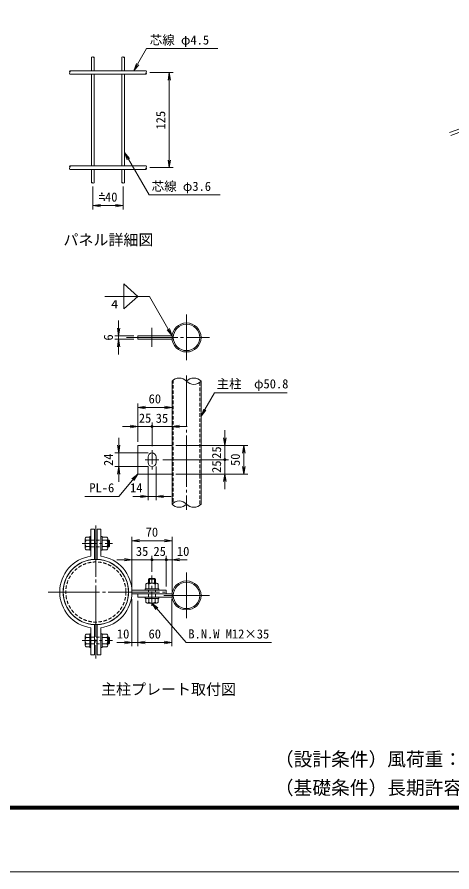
# Model space of a CAD drawing. Units: millimetres, scale not verified. Extents: x -6299 to 6301, y -4455 to 4455.
# Drawn here: x -1829 to 455, y -4455 to 36 of the extents above; entities that cross this region are included whole.
import ezdxf
from ezdxf.enums import TextEntityAlignment as Align

# ---------------------------------------------------------------- set-up
doc = ezdxf.new("R2010")
doc.units = ezdxf.units.MM
doc.header["$LTSCALE"] = 15
for name, pattern in [('CHAIN1', [8, 5, -1, 1, -1]), ('DASHED1', [1.8, 1.2, -0.6]), ('LONG_CHAIN', [21, 18, -1, 1, -1])]:
    doc.linetypes.add(name, pattern=pattern)
for name, color, linetype, lineweight in [('0-0_D-STR-TXT', 7, 'Continuous', 9), ('0-1_D-TTL', 7, 'Continuous', 9), ('0-2_D-TTL-TXT', 7, 'Continuous', 9), ('0-3_D-STR2', 7, 'Continuous', 9), ('0-4_D-STR-DIM', 7, 'Continuous', 9), ('0-5_0', 7, 'Continuous', 9), ('0-7_D-BMK', 2, 'LONG_CHAIN', 9), ('0-8_D-STR3', 3, 'Continuous', 9), ('0-9_GR', 7, 'Continuous', 9), ('0-A_CENTER', 2, 'CHAIN1', 9), ('0-C_2', 7, 'Continuous', 9), ('0-D_1', 7, 'Continuous', 9)]:
    doc.layers.add(name, color=color, linetype=linetype, lineweight=lineweight)
doc.styles.add('ＭＳ ゴシック', font='')
doc.styles.get('ＭＳ ゴシック').set_extended_font_data('MS Gothic')

# ---------------------------------------------------------------- blocks, each defined once
blk = doc.blocks.new('_Open')
at = {"layer": '0-5_0'}
blk.add_line((-15, 2.5), (0, 0), dxfattribs=at)
blk.add_lwpolyline([(-15, -2.5), (0, 0), (-15, 0)], dxfattribs=at)
blk = doc.blocks.new('_DotSmall')
at = {"layer": '0-5_0'}
for p, q in [((1.119, 1.5), (-1.119, 1.5)), ((1.834, -0.371), (-1.834, -0.371))]:
    blk.add_line(p, q, dxfattribs=at)
for points in [[(1.875, 0), (1.86, 0.235), (1.816, 0.466), (1.743, 0.69), (1.643, 0.903), (1.517, 1.102), (1.367, 1.284), (1.195, 1.445), (1.005, 1.583), (0.798, 1.697), (0.579, 1.783), (0.351, 1.842), (0.118, 1.871), (-0.118, 1.871), (-0.351, 1.842), (-0.579, 1.783), (-0.798, 1.697), (-1.005, 1.583), (-1.195, 1.445), (-1.367, 1.284), (-1.517, 1.102), (-1.643, 0.903), (-1.743, 0.69), (-1.816, 0.466), (-1.86, 0.235), (-1.875, 0), (0, 0)], [(-1.875, 0), (-1.86, -0.235), (-1.816, -0.466), (-1.743, -0.69), (-1.643, -0.903), (-1.517, -1.102), (-1.367, -1.284), (-1.195, -1.445), (-1.005, -1.583), (-0.798, -1.697), (-0.579, -1.783), (-0.351, -1.842), (-0.118, -1.871), (0.118, -1.871), (0.351, -1.842), (0.579, -1.783), (0.798, -1.697), (1.005, -1.583), (1.195, -1.445), (1.367, -1.284), (1.517, -1.102), (1.643, -0.903), (1.743, -0.69), (1.816, -0.466), (1.86, -0.235), (1.875, 0), (0, 0)]]:
    blk.add_lwpolyline(points, close=True, dxfattribs=at)

msp = doc.modelspace()

# ---------------------------------------------------------------- linework, layer by layer
at = {"layer": '0-0_D-STR-TXT'}
for points in [[(-774.75, -129.03), (-1149.06, -129.03), (-1215.33, -243.82)], [(-762.05, -897.86), (-1136.36, -897.86), (-1263.77, -677.18)], [(-1368.82, -1430.88), (-1134.65, -1430.88), (-1016.04, -1636.31)], [(-411.46, -1937.47), (-791.88, -1937.47), (-862.18, -2059.23)], [(-1474.07, -2482), (-1295.52, -2482), (-1196.87, -2366.03)], [(-493.31, -3249.86), (-940.98, -3249.86), (-1119.67, -3043.83)]]:
    msp.add_lwpolyline(points, dxfattribs=at)
at = {"layer": '0-1_D-TTL', "color": 2}
msp.add_lwpolyline([(-6299.16, 4454.87), (6300.84, 4454.87), (6300.84, -4455.13), (-6299.16, -4455.13)], close=True, dxfattribs=at)
at = {"layer": '0-1_D-TTL'}
for points in [[(-5894.16, 4124.87), (5895.84, 4124.87), (5895.84, -4125.13), (-5894.16, -4125.13)], [(-5890.41, 4121.12), (5892.09, 4121.12), (5892.09, -4121.38), (-5890.41, -4121.38)], [(-5886.66, 4117.37), (5888.34, 4117.37), (5888.34, -4117.63), (-5886.66, -4117.63)], [(-5882.91, 4113.62), (5884.59, 4113.62), (5884.59, -4113.88), (-5882.91, -4113.88)], [(-5879.16, 4109.87), (5880.84, 4109.87), (5880.84, -4110.13), (-5879.16, -4110.13)]]:
    msp.add_lwpolyline(points, close=True, dxfattribs=at)
at = {"layer": '0-3_D-STR2'}
for p, q in [((-1439.17, -174.56), (-1439.17, -245.56)), ((-1424.77, -174.56), (-1424.77, -245.56)), ((-1279.17, -174.56), (-1279.17, -245.56)), ((-1264.77, -174.56), (-1264.77, -245.56)), ((-1551.97, -245.56), (-1151.97, -245.56)), ((-1551.97, -263.56), (-1151.97, -263.56)), ((-1439.17, -263.56), (-1439.17, -745.56)), ((-1424.77, -263.56), (-1424.77, -745.56)), ((-1279.17, -263.56), (-1279.17, -745.56)), ((-1264.77, -263.56), (-1264.77, -745.56)), ((-1551.97, -745.56), (-1151.97, -745.56)), ((-1551.97, -763.56), (-1151.97, -763.56)), ((-1439.17, -763.56), (-1439.17, -834.56)), ((-1424.77, -763.56), (-1424.77, -834.56)), ((-1279.17, -763.56), (-1279.17, -834.56)), ((-1264.77, -763.56), (-1264.77, -834.56))]:
    msp.add_line(p, q, dxfattribs=at)
at = {"layer": '0-4_D-STR-DIM'}
for p, q in [((-1131.97, -254.56), (-1009.92, -254.56)), ((-1029.92, -714.56), (-1029.92, -294.56)), ((-1131.97, -754.56), (-1009.92, -754.56)), ((-1431.97, -854.56), (-1431.97, -974.28)), ((-1271.97, -854.56), (-1271.97, -974.28)), ((-1391.97, -954.28), (-1311.97, -954.28)), ((-1295.98, -1598.04), (-1295.98, -1558.04)), ((-1215.98, -1638.04), (-1315.98, -1638.04)), ((-1215.98, -1656.04), (-1315.98, -1656.04)), ((-1295.98, -1638.04), (-1295.98, -1656.04)), ((-1295.98, -1696.04), (-1295.98, -1736.04)), ((-1195.58, -2194.5), (-1195.58, -1994.5)), ((-1155.58, -2014.5), (-1055.58, -2014.5)), ((-1015.58, -2194.5), (-1015.58, -1994.5)), ((-1195.58, -2194.5), (-1195.58, -2094.5)), ((-1120.58, -2218.5), (-1120.58, -2094.5)), ((-1120.58, -2218.5), (-1120.58, -2094.54)), ((-1015.58, -2194.5), (-1015.58, -2094.54)), ((-1235.58, -2114.5), (-1275.58, -2114.5)), ((-1195.58, -2114.5), (-1155.58, -2114.5)), ((-1120.58, -2114.54), (-1160.58, -2114.54)), ((-1155.58, -2114.5), (-1120.58, -2114.5)), ((-1120.58, -2114.54), (-1015.58, -2114.54)), ((-975.58, -2114.54), (-935.58, -2114.54)), ((-738.18, -2174.5), (-738.18, -2134.5)), ((-1295.58, -2213.5), (-1295.58, -2173.5)), ((-995.58, -2214.5), (-618.18, -2214.5)), ((-995.58, -2214.5), (-718.18, -2214.5)), ((-738.18, -2214.5), (-738.18, -2254.5)), ((-1140.58, -2253.5), (-1315.58, -2253.5)), ((-1295.58, -2325.5), (-1295.58, -2253.5)), ((-1064.58, -2289.5), (-718.18, -2289.5)), ((-1064.58, -2289.5), (-718.18, -2289.5)), ((-738.18, -2254.5), (-738.18, -2289.5)), ((-738.18, -2324.5), (-738.18, -2289.5)), ((-638.18, -2254.5), (-638.18, -2324.5)), ((-1140.58, -2325.5), (-1315.58, -2325.5)), ((-1141.58, -2324.5), (-1141.58, -2502)), ((-1099.58, -2324.5), (-1099.58, -2502)), ((-738.18, -2364.5), (-738.18, -2324.5)), ((-1295.58, -2365.5), (-1295.58, -2405.5)), ((-995.58, -2364.5), (-618.18, -2364.5)), ((-995.58, -2364.5), (-718.18, -2364.5)), ((-738.18, -2404.5), (-738.18, -2444.5)), ((-1181.58, -2482), (-1221.58, -2482)), ((-1141.58, -2482), (-1099.58, -2482)), ((-1059.58, -2482), (-1019.58, -2482)), ((-1225.98, -2964.42), (-1225.98, -2694.85)), ((-1015.58, -2982.42), (-1015.58, -2694.85)), ((-1185.98, -2714.85), (-1055.58, -2714.85)), ((-1265.98, -2814.85), (-1305.98, -2814.85)), ((-1225.98, -2964.42), (-1225.98, -2794.85)), ((-1225.98, -2814.85), (-1120.98, -2814.85)), ((-1120.98, -2878.32), (-1120.98, -2794.85)), ((-1120.98, -2878.32), (-1120.98, -2794.85)), ((-1120.98, -2814.85), (-1045.98, -2814.85)), ((-1120.98, -2814.85), (-1080.98, -2814.85)), ((-1045.98, -2814.85), (-1085.98, -2814.85)), ((-1045.98, -2955.42), (-1045.98, -2794.85)), ((-1045.98, -2955.42), (-1045.98, -2794.85)), ((-1045.98, -2814.85), (-1015.58, -2814.85)), ((-1015.58, -2982.42), (-1015.58, -2794.85)), ((-975.58, -2814.85), (-935.58, -2814.85)), ((-1225.98, -3022.42), (-1225.98, -3269.86)), ((-1195.98, -3031.42), (-1195.98, -3269.86)), ((-1195.98, -3031.42), (-1195.98, -3269.86)), ((-1015.98, -3022.42), (-1015.98, -3269.86)), ((-1265.98, -3249.86), (-1305.98, -3249.86)), ((-1195.98, -3249.86), (-1225.98, -3249.86)), ((-1055.98, -3249.86), (-1155.98, -3249.86)), ((-1155.98, -3249.86), (-1115.98, -3249.86))]:
    msp.add_line(p, q, dxfattribs=at)
for centre, radius, start, end in [((-1435.57, -178.18), 5.11, 45.18146, 134.81854), ((-1428.37, -178.18), 5.11, 45.18146, 134.81854), ((-1428.37, -170.93), 5.11, 225.18146, 314.81854), ((-1275.57, -178.18), 5.11, 45.18146, 134.81854), ((-1268.37, -178.18), 5.11, 45.18146, 134.81854), ((-1268.37, -170.93), 5.11, 225.18146, 314.81854), ((-1547.44, -250.06), 6.38, 135.18146, 224.81854), ((-1547.44, -259.06), 6.38, 135.18146, 224.81854), ((-1556.5, -250.06), 6.38, 315.18146, 44.81854), ((-1147.44, -259.06), 6.38, 135.18146, 224.81854), ((-1156.5, -250.06), 6.38, 315.18146, 44.81854), ((-1156.5, -259.06), 6.38, 315.18146, 44.81854), ((-1547.44, -750.06), 6.38, 135.18146, 224.81854), ((-1547.44, -759.06), 6.38, 135.18146, 224.81854), ((-1556.5, -750.06), 6.38, 315.18146, 44.81854), ((-1147.44, -759.06), 6.38, 135.18146, 224.81854), ((-1156.5, -750.06), 6.38, 315.18146, 44.81854), ((-1156.5, -759.06), 6.38, 315.18146, 44.81854), ((-1435.57, -838.18), 5.11, 45.18146, 134.81854), ((-1435.57, -830.93), 5.11, 225.18146, 314.81854), ((-1428.37, -830.93), 5.11, 225.18146, 314.81854), ((-1275.57, -838.18), 5.11, 45.18146, 134.81854), ((-1275.57, -830.93), 5.11, 225.18146, 314.81854), ((-1268.37, -830.93), 5.11, 225.18146, 314.81854)]:
    msp.add_arc(centre, radius, start, end, dxfattribs=at)
at = {"layer": '0-5_0'}
for p, q in [((-1015.04, -1638.04), (-1195.98, -1638.04)), ((-1195.98, -1638.04), (-1195.98, -1656.04)), ((-1195.98, -1656.04), (-1015.04, -1656.04)), ((-1015.58, -1877.04), (-1015.58, -2522.42)), ((-863.18, -1877.04), (-863.18, -2522.42)), ((-1195.58, -2214.5), (-1015.58, -2214.5)), ((-1141.58, -2274.5), (-1141.58, -2304.5)), ((-1099.58, -2274.5), (-1099.58, -2304.5)), ((-1448.13, -2693.42), (-1448.13, -2765.42)), ((-1448.13, -2693.42), (-1441.23, -2693.42)), ((-1441.23, -2796.39), (-1441.23, -2654.42)), ((-1423.23, -2654.42), (-1441.23, -2654.42)), ((-1423.23, -2812.84), (-1423.23, -2654.42)), ((-1408.23, -2812.84), (-1408.23, -2654.42)), ((-1408.23, -2654.42), (-1390.23, -2654.42)), ((-1390.23, -2796.39), (-1390.23, -2654.42)), ((-1390.23, -2693.42), (-1383.33, -2693.42)), ((-1383.33, -2693.42), (-1383.33, -2765.42)), ((-1472.13, -2704.74), (-1472.13, -2754.1)), ((-1467.41, -2696.57), (-1448.13, -2696.57)), ((-1467.41, -2712.91), (-1448.13, -2712.91)), ((-1358.05, -2696.57), (-1383.33, -2696.57)), ((-1358.05, -2712.91), (-1383.33, -2712.91)), ((-1353.33, -2704.74), (-1353.33, -2754.1)), ((-1353.33, -2711.42), (-1347.63, -2711.42)), ((-1353.33, -2715.92), (-1343.13, -2715.92)), ((-1347.63, -2711.42), (-1347.63, -2747.42)), ((-1347.63, -2711.42), (-1343.13, -2715.92)), ((-1343.13, -2715.92), (-1343.13, -2742.92)), ((-1467.41, -2745.94), (-1448.13, -2745.94)), ((-1467.41, -2762.27), (-1448.13, -2762.27)), ((-1448.13, -2765.42), (-1441.23, -2765.42)), ((-1390.23, -2765.42), (-1383.33, -2765.42)), ((-1358.05, -2745.94), (-1383.33, -2745.94)), ((-1358.05, -2762.27), (-1383.33, -2762.27)), ((-1353.33, -2742.92), (-1343.13, -2742.92)), ((-1353.33, -2747.42), (-1347.63, -2747.42)), ((-1347.63, -2747.42), (-1343.13, -2742.92)), ((-1138.98, -2917.82), (-1134.48, -2913.32)), ((-1138.98, -2917.82), (-1102.98, -2917.82)), ((-1138.98, -2938.52), (-1138.98, -2917.82)), ((-1134.48, -2913.32), (-1107.48, -2913.32)), ((-1134.48, -2938.52), (-1134.48, -2913.32)), ((-1107.48, -2938.52), (-1107.48, -2913.32)), ((-1102.98, -2917.82), (-1107.48, -2913.32)), ((-1102.98, -2938.52), (-1102.98, -2917.82)), ((-1153.83, -2943.24), (-1153.83, -2968.52)), ((-1145.66, -2938.52), (-1096.3, -2938.52)), ((-1137.49, -2943.24), (-1137.49, -2968.52)), ((-1104.47, -2943.24), (-1104.47, -2968.52)), ((-1088.13, -2943.24), (-1088.13, -2968.52)), ((-1226.19, -2975.42), (-1045.98, -2975.42)), ((-1225.98, -2993.42), (-1015.98, -2993.42)), ((-1195.98, -2993.42), (-1195.98, -3011.42)), ((-1156.98, -2968.52), (-1084.98, -2968.52)), ((-1156.98, -2975.42), (-1156.98, -2968.52)), ((-1084.98, -2975.42), (-1084.98, -2968.52)), ((-1045.98, -2975.42), (-1045.98, -2993.42)), ((-1195.98, -3011.42), (-1015.98, -3011.42)), ((-1156.98, -3018.32), (-1156.98, -3011.42)), ((-1156.98, -3018.32), (-1084.98, -3018.32)), ((-1153.83, -3037.61), (-1153.83, -3018.32)), ((-1145.66, -3042.32), (-1096.3, -3042.32)), ((-1137.49, -3037.61), (-1137.49, -3018.32)), ((-1104.47, -3037.61), (-1104.47, -3018.32)), ((-1088.13, -3037.61), (-1088.13, -3018.32)), ((-1084.98, -3018.32), (-1084.98, -3011.42)), ((-1441.23, -3172.45), (-1441.23, -3314.42)), ((-1423.23, -3156.01), (-1423.23, -3314.42)), ((-1408.23, -3156.01), (-1408.23, -3314.42)), ((-1390.23, -3172.45), (-1390.23, -3314.42)), ((-1472.13, -3214.74), (-1472.13, -3264.1)), ((-1467.41, -3206.57), (-1448.13, -3206.57)), ((-1467.41, -3222.91), (-1448.13, -3222.91)), ((-1448.13, -3203.42), (-1448.13, -3275.42)), ((-1448.13, -3203.42), (-1441.23, -3203.42)), ((-1390.23, -3203.42), (-1383.33, -3203.42)), ((-1383.33, -3203.42), (-1383.33, -3275.42)), ((-1358.05, -3206.57), (-1383.33, -3206.57)), ((-1358.05, -3222.91), (-1383.33, -3222.91)), ((-1353.33, -3214.74), (-1353.33, -3264.1)), ((-1353.33, -3221.42), (-1347.63, -3221.42)), ((-1353.33, -3225.92), (-1343.13, -3225.92)), ((-1347.63, -3221.42), (-1347.63, -3257.42)), ((-1347.63, -3221.42), (-1343.13, -3225.92)), ((-1343.13, -3225.92), (-1343.13, -3252.92)), ((-1467.41, -3255.94), (-1448.13, -3255.94)), ((-1467.41, -3272.27), (-1448.13, -3272.27)), ((-1448.13, -3275.42), (-1441.23, -3275.42)), ((-1390.23, -3275.42), (-1383.33, -3275.42)), ((-1358.05, -3255.94), (-1383.33, -3255.94)), ((-1358.05, -3272.27), (-1383.33, -3272.27)), ((-1353.33, -3252.92), (-1343.13, -3252.92)), ((-1353.33, -3257.42), (-1347.63, -3257.42)), ((-1347.63, -3257.42), (-1343.13, -3252.92)), ((-1423.23, -3314.42), (-1441.23, -3314.42)), ((-1408.23, -3314.42), (-1390.23, -3314.42))]:
    msp.add_line(p, q, dxfattribs=at)
msp.add_lwpolyline([(-1194.39, -1430.88), (-1268.03, -1364.56), (-1268.03, -1497.2)], close=True, dxfattribs=at)
msp.add_lwpolyline([(-1195.58, -2214.5), (-1195.58, -2364.5), (-1015.58, -2364.5)], dxfattribs=at)
for centre, radius in [((-939.38, -1647.04), 76.2), ((-939.38, -1647.04), 69.3), ((-939.38, -3002.42), 76.2), ((-939.38, -3002.42), 69.3)]:
    msp.add_circle(centre, radius, dxfattribs=at)
for centre, radius, start, end in [((-977.48, -1912.16), 51.82, 42.6676, 137.3324), ((-901.28, -1912.16), 51.82, 42.6676, 137.3324), ((-901.28, -1841.92), 51.82, 222.6676, 317.3324), ((-1120.58, -2274.5), 21, 0, 180), ((-1120.58, -2304.5), 21, 180, 0), ((-977.48, -2557.54), 51.82, 42.6676, 137.3324), ((-977.48, -2487.31), 51.82, 222.6676, 317.3324), ((-901.28, -2487.31), 51.82, 222.6676, 317.3324), ((-1462.7, -2704.74), 9.43, 120, 240), ((-1440.86, -2729.42), 31.27, 148.12432, 211.87568), ((-1362.76, -2704.74), 9.43, 300, 60), ((-1384.6, -2729.42), 31.27, 328.12432, 31.87568), ((-1462.7, -2754.1), 9.43, 120, 240), ((-1362.76, -2754.1), 9.43, 300, 60), ((-1415.73, -2984.42), 189.75, 97.72319, 262.27681), ((-1415.73, -2984.42), 171.75, 92.50279, 267.49721), ((-1415.73, -2984.42), 171.75, 272.50279, 87.49721), ((-1415.73, -2984.42), 189.75, 277.72319, 82.27681), ((-1145.66, -2947.95), 9.43, 30, 150), ((-1120.98, -2969.79), 31.27, 58.12432, 121.87568), ((-1096.3, -2947.95), 9.43, 30, 150), ((-1145.66, -3032.89), 9.43, 210, 330), ((-1120.98, -3011.05), 31.27, 238.12432, 301.87568), ((-1096.3, -3032.89), 9.43, 210, 330), ((-1462.7, -3214.74), 9.43, 120, 240), ((-1440.86, -3239.42), 31.27, 148.12432, 211.87568), ((-1362.76, -3214.74), 9.43, 300, 60), ((-1384.6, -3239.42), 31.27, 328.12432, 31.87568), ((-1462.7, -3264.1), 9.43, 120, 240), ((-1362.76, -3264.1), 9.43, 300, 60)]:
    msp.add_arc(centre, radius, start, end, dxfattribs=at)
at = {"layer": '0-7_D-BMK'}
for p, q in [((-939.38, -1527.04), (-939.38, -1767.04)), ((-1120.98, -1697.04), (-1120.98, -1597.04)), ((-1255.39, -1647.04), (-819.38, -1647.04)), ((-939.38, -1847.04), (-939.38, -2552.42)), ((-1415.73, -2634.42), (-1415.73, -3334.42)), ((-939.38, -2882.42), (-939.38, -3122.42)), ((-1665.73, -2984.42), (-1045.98, -2984.42)), ((-819.38, -3002.42), (-1059.38, -3002.42))]:
    msp.add_line(p, q, dxfattribs=at)
at = {"layer": '0-8_D-STR3', "color": 4, "linetype": 'DASHED1'}
for p, q in [((-1008.68, -1870.79), (-1008.68, -2516.17)), ((-870.08, -1883.29), (-870.08, -2528.67))]:
    msp.add_line(p, q, dxfattribs=at)
msp.add_circle((-1415.73, -2984.42), 157.95, dxfattribs=at)
at = {"layer": '0-9_GR', "color": 4, "linetype": 'DASHED1'}
for p, q in [((-1441.23, -2711.42), (-1390.23, -2711.42)), ((-1441.23, -2747.42), (-1390.23, -2747.42)), ((-1138.98, -3011.42), (-1138.98, -2975.42)), ((-1102.98, -3011.42), (-1102.98, -2975.42)), ((-1441.23, -3221.42), (-1390.23, -3221.42)), ((-1441.23, -3257.42), (-1390.23, -3257.42))]:
    msp.add_line(p, q, dxfattribs=at)
at = {"layer": '0-9_GR', "color": 4}
msp.add_circle((-1415.73, -2984.42), 171.45, dxfattribs=at)
at = {"layer": '0-A_CENTER'}
for p, q in [((-1120.58, -2238.5), (-1120.58, -2340.5)), ((-1084.58, -2289.5), (-1156.58, -2289.5)), ((-1487.13, -2729.42), (-1328.13, -2729.42)), ((-1120.98, -3057.32), (-1120.98, -2898.32)), ((-1487.13, -3239.42), (-1328.13, -3239.42))]:
    msp.add_line(p, q, dxfattribs=at)
at = {"layer": '0-D_1'}
for p, q in [((442.75, -569.82), (733.68, -463.93)), ((448.25, -584.92), (739.17, -479.04))]:
    msp.add_line(p, q, dxfattribs=at)

# ---------------------------------------------------------------- block references
at = {"layer": '0-0_D-STR-TXT', "xscale": 2.666667, "yscale": 2.666667}
for p, rotation in [((-1216.33, -245.56), 240), ((-1264.77, -675.45), 120), ((-1015.04, -1638.04), 300), ((-863.18, -2060.96), 240), ((-1195.58, -2364.5), 49.61664), ((-1120.98, -3042.32), 130.93516)]:
    msp.add_blockref('_Open', p, dxfattribs=dict(at, rotation=rotation))
at = {"layer": '0-4_D-STR-DIM', "xscale": 2.666667, "yscale": 2.666667}
for name, p, rotation in [('_Open', (-1029.92, -254.56), 90), ('_Open', (-1029.92, -754.56), 270), ('_Open', (-1431.97, -954.28), 180), ('_Open', (-1295.98, -1638.04), 270), ('_Open', (-1295.98, -1656.04), 90), ('_Open', (-1195.58, -2014.5), 180), ('_Open', (-1015.58, -2114.54), 180), ('_Open', (-738.18, -2214.5), 270), ('_Open', (-1295.58, -2253.5), 270), ('_Open', (-638.18, -2214.5), 90), ('_DotSmall', (-738.18, -2289.5), 90), ('_DotSmall', (-738.18, -2289.5), 270), ('_Open', (-1295.58, -2325.5), 90), ('_Open', (-638.18, -2364.5), 270), ('_Open', (-738.18, -2364.5), 90), ('_Open', (-1099.58, -2482), 180), ('_Open', (-1225.98, -2714.85), 180), ('_DotSmall', (-1120.98, -2814.85), 180), ('_DotSmall', (-1120.98, -2814.85), 180), ('_Open', (-1015.58, -2814.85), 180), ('_Open', (-1195.98, -3249.86), 180), ('_Open', (-1195.98, -3249.86), 180)]:
    msp.add_blockref(name, p, dxfattribs=dict(at, rotation=rotation))
for name, p in [('_Open', (-1271.97, -954.28)), ('_Open', (-1015.58, -2014.5)), ('_Open', (-1195.58, -2114.5)), ('_DotSmall', (-1120.58, -2114.5)), ('_DotSmall', (-1120.58, -2114.54)), ('_Open', (-1141.58, -2482)), ('_Open', (-1015.58, -2714.85)), ('_Open', (-1225.98, -2814.85)), ('_DotSmall', (-1045.98, -2814.85)), ('_DotSmall', (-1045.98, -2814.85)), ('_Open', (-1225.98, -3249.86)), ('_Open', (-1015.98, -3249.86))]:
    msp.add_blockref(name, p, dxfattribs=at)

# ---------------------------------------------------------------- texts
at = {"layer": '0-0_D-STR-TXT', "style": 'ＭＳ ゴシック'}
for s, height, p in [('芯線 φ4.5', 48.06, (-1132.39, -122.28)), ('芯線 φ3.6', 48.06, (-1122.34, -891.11)), ('主柱\u3000φ50.8', 48.06, (-781.3, -1928.93)), ('PL-6', 48.06, (-1449.77, -2475.25)), ('B.N.W M12×35', 48.06, (-929.83, -3243.11)), ('（設計条件）風荷重：昭和57年改正 建築基準法・同施行令に基づく風圧力に準拠。', 72.14, (-475.34, -3920.53)), ('（基礎条件）長期許容地耐力98kN/m2の場合。', 72.14, (-475.34, -4070.53))]:
    msp.add_text(s, height=height, dxfattribs=at).set_placement(p, align=Align.BOTTOM_LEFT)
at = {"layer": '0-2_D-TTL-TXT', "style": 'ＭＳ ゴシック'}
for s, p in [('パネル詳細図', (-1585.88, -1180.25)), ('主柱プレート取付図', (-1388.32, -3541.61))]:
    msp.add_text(s, height=57.73, dxfattribs=at).set_placement(p, align=Align.BOTTOM_LEFT)
at = {"layer": '0-4_D-STR-DIM', "style": 'ＭＳ ゴシック'}
for s, p in [('125', (-1036.67, -554.56)), ('6', (-1311.73, -1663.26)), ('25', (-743.4, -2284.56)), ('24', (-1311.33, -2322.38)), ('50', (-644.93, -2322.13)), ('25', (-743.4, -2358.64))]:
    msp.add_text(s, height=48.06, rotation=90, dxfattribs=at).set_placement(p, align=Align.BOTTOM_LEFT)
for s, p in [('=40', (-1400.2, -947.53)), ('．', (-1400.02, -910.15)), ('．', (-1386.61, -944.61)), ('60', (-1138.58, -2007.75)), ('25', (-1189.72, -2109.28)), ('35', (-1101.16, -2109.65)), ('14', (-1236.1, -2475.25)), ('70', (-1154.03, -2708.1)), ('35', (-1205.45, -2809.1)), ('25', (-1113.08, -2809.1)), ('10', (-989.98, -2809.1)), ('10', (-1305.26, -3243.04)), ('60', (-1138.98, -3243.11))]:
    msp.add_text(s, height=48.06, dxfattribs=at).set_placement(p, align=Align.BOTTOM_LEFT)
at = {"layer": '0-C_2', "style": 'ＭＳ ゴシック', "width": 1.3}
msp.add_text('4', height=43.3, dxfattribs=at).set_placement((-1336.14, -1506.14), align=Align.BOTTOM_LEFT)

doc.saveas('drawing.dxf')
